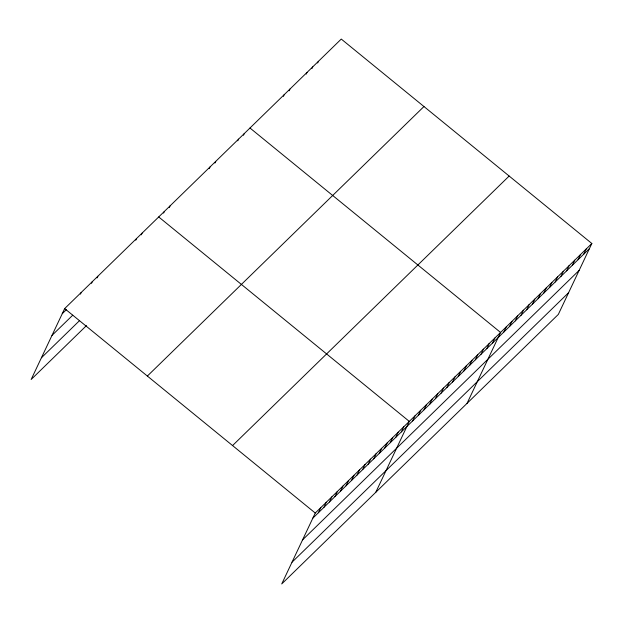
<?xml version="1.0" encoding="UTF-8"?>
<svg xmlns="http://www.w3.org/2000/svg" width="623" height="623" viewBox="0 0 623 623"><rect width="100%" height="100%" fill="white"/><g stroke="black" fill="none" stroke-linecap="round" stroke-linejoin="round"><path stroke-width="0.93" d="M591.85 243.507L315.254 513.033L281.736 583.938L558.333 314.413L591.85 243.507L341.264 39.062L64.667 308.587L31.15 379.493L86.472 325.588M80.453 294.118L81.263 292.421M91.519 283.34L92.321 281.635M97.048 277.951L97.858 276.246M135.775 240.213L136.577 238.516M141.304 234.824L142.114 233.119M163.608 213.097L164.41 211.392M169.308 207.537L170.118 205.831M209.242 168.623L210.052 166.917M214.951 163.062L215.753 161.365M237.768 140.829L238.578 139.124M243.476 135.269L244.278 133.563M283.41 96.355L284.213 94.657M289.111 90.802L289.921 89.097M306.228 74.121L307.03 72.416M311.936 68.561L312.738 66.856M317.637 63.001L318.446 61.303M318.369 512.76L320.783 507.644M323.898 507.363L326.32 502.255M329.435 501.974L331.849 496.866M334.964 496.586L337.378 491.469M340.493 491.197L342.915 486.08M346.03 485.808L348.444 480.691M351.559 480.411L353.973 475.302M357.088 475.022L359.51 469.913M362.625 469.633L365.039 464.517M368.154 464.244L370.576 459.128M373.691 458.855L376.105 453.739M379.22 453.458L381.634 448.35M384.749 448.069L387.171 442.961M390.286 442.68L392.7 437.564M395.815 437.291L398.229 432.175M401.344 431.903L403.766 426.786M375.778 492.295L409.295 421.397L158.709 216.952M412.582 420.953L415.004 415.837M418.29 415.393L420.704 410.277M423.99 409.833L426.412 404.716M429.699 404.272L432.113 399.164M435.407 398.712L437.821 393.604M441.107 393.152L443.521 388.043M446.816 387.599L449.23 382.483M452.516 382.039L454.938 376.923M458.224 376.479L460.638 371.363M463.925 370.919L466.347 365.81M469.633 365.358L472.047 360.25M475.333 359.798L477.755 354.689M481.042 354.246L483.456 349.129M486.75 348.685L489.164 343.569M492.45 343.125L494.864 338.009M467.055 403.354L500.573 332.456L249.987 128.011M503.859 332.004L506.281 326.896M509.567 326.444L511.981 321.336M515.268 320.892L517.69 315.775M520.976 315.331L523.39 310.215M526.676 309.771L529.098 304.655M532.385 304.211L534.799 299.102M538.093 298.651L540.507 293.542M543.793 293.098L546.215 287.982M549.502 287.538L551.916 282.421M555.202 281.978L557.624 276.861M560.91 276.417L563.324 271.301M566.611 270.857L569.033 265.748M572.319 265.297L574.733 260.188M578.027 259.744L580.441 254.628M583.728 254.184L586.142 249.068M62.245 313.704L66.396 309.662M51.989 335.415L72.727 315.199M41.414 357.781L79.448 320.72M147.363 376.058L423.959 106.533M232.558 445.57L509.155 176.044M312.839 518.149L589.436 248.624M302.576 539.861L579.172 270.335M292 562.226L568.597 292.701M64.667 308.587L315.254 513.033"/></g></svg>
